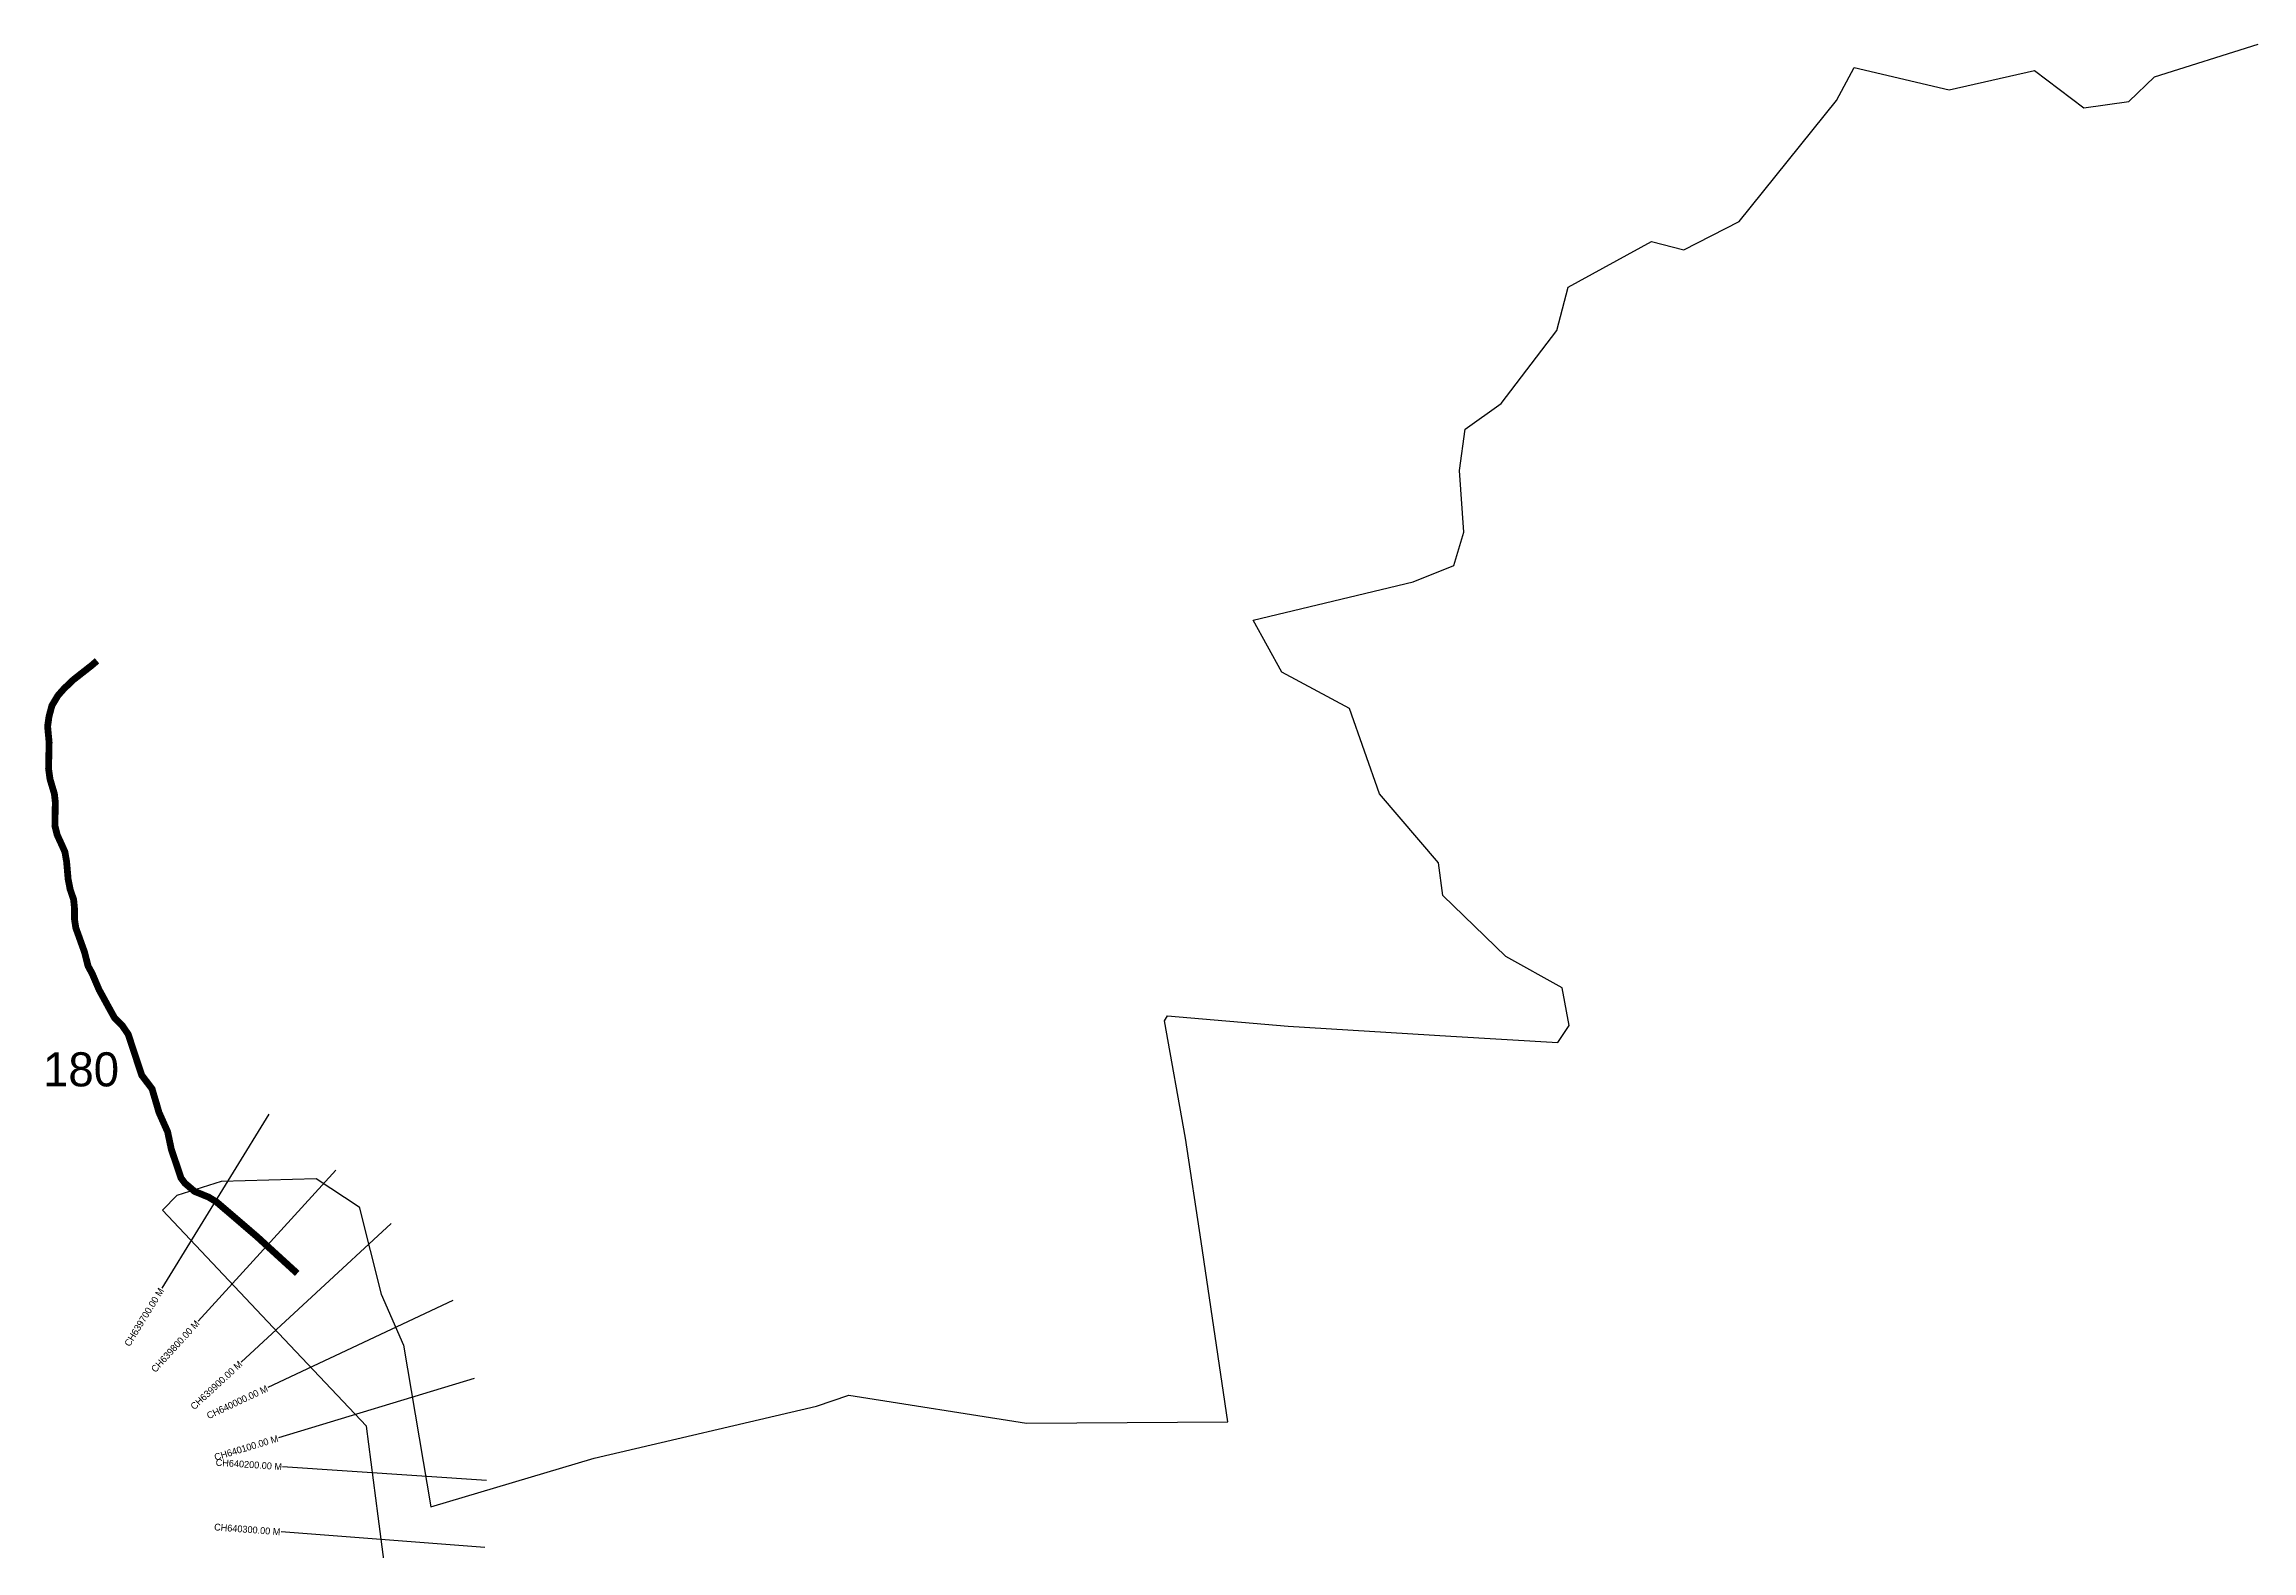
# Model space of a CAD drawing. Header units: metres. Extents: x 328432 to 333715, y 1800923 to 1805912.
# Drawn here: x 328432 to 331673, y 1803450 to 1805662 of the extents above; entities that cross this region are included whole.
import ezdxf
from ezdxf.enums import TextEntityAlignment as Align

# ---------------------------------------------------------------- set-up
doc = ezdxf.new("R2010")
doc.units = ezdxf.units.M
for name, color, linetype in [('CS', 134, 'Continuous'), ('CSMark', 6, 'Continuous'), ('UNPROTECTED', 10, 'Continuous')]:
    doc.layers.add(name, color=color, linetype=linetype)

msp = doc.modelspace()

# ---------------------------------------------------------------- linework, layer by layer
at = {"color": 6}
for points in [[(328605.6, 1803950.4), (328627.6, 1803972.3), (328692.5, 1803993), (328831.6, 1803996.8), (328894.3, 1803955.4), (328926.6, 1803827.2), (328959.8, 1803752.5), (328999.7, 1803514.9), (329239.6, 1803586.2), (329566, 1803662.6), (329613.3, 1803678.8), (329873.8, 1803637.8), (330169.3, 1803639.9), (330130.6, 1803904.4), (330107.3, 1804056.1), (330076.4, 1804228.4), (330080.9, 1804235.6), (330258.1, 1804220.6), (330497, 1804205.9), (330653.7, 1804196.7), (330670.6, 1804221.4), (330660.5, 1804276.7), (330577.5, 1804322.9), (330485.2, 1804412.4), (330478.7, 1804460.4), (330392, 1804561.6), (330348.2, 1804686.9), (330248.8, 1804739.9), (330206.5, 1804816.2), (330441.6, 1804872.4), (330501.3, 1804896.7), (330515.7, 1804945.7), (330509.7, 1805036), (330517.7, 1805096.6), (330570.7, 1805134.4), (330652.5, 1805241.7), (330668.9, 1805305.2), (330791.4, 1805372.2), (330838.7, 1805359.9), (330920.3, 1805401.4), (331062.7, 1805579.2), (331089, 1805627.5), (331228.2, 1805594.5), (331353.4, 1805623), (331425.8, 1805568.2), (331492.2, 1805577.6), (331529.6, 1805613.6), (331681.8, 1805661.7)], [(328954.7, 1803253.8), (328922.3, 1803501.2), (328905.1, 1803633.3), (328784.5, 1803761), (328605.6, 1803950.4)]]:
    msp.add_lwpolyline(points, dxfattribs=at)
at = {"layer": 'CS'}
for p, q in [((328762.1, 1804091.3), (328604.9, 1803835.7)), ((328860.3, 1804008.9), (328658, 1803787.4)), ((328941.5, 1803931), (328721.3, 1803727.2)), ((329031.9, 1803817.8), (328760.5, 1803690)), ((329063.3, 1803703.3), (328776.3, 1803616.1)), ((329081.5, 1803553.8), (328782.2, 1803573.8)), ((329078.9, 1803455.4), (328779.8, 1803478.1))]:
    msp.add_line(p, q, dxfattribs=at)
at = {"layer": 'UNPROTECTED', "const_width": 10, "flags": 128}
msp.add_lwpolyline([(328509.7, 1804756.7), (328501.5, 1804749.6), (328475.3, 1804729.1), (328461.1, 1804715.6), (328452.2, 1804705.5), (328443.5, 1804690.9), (328439.2, 1804674.7), (328439.2, 1804674.7), (328437.2, 1804660.4), (328438.4, 1804647.7), (328439.4, 1804637.2), (328439, 1804617.5), (328438.6, 1804598.3), (328440.7, 1804583.1), (328443.7, 1804573), (328447.1, 1804561.7), (328448.5, 1804549.1), (328448.2, 1804532.3), (328447.9, 1804514.6), (328451.2, 1804501.3), (328458.4, 1804485.6), (328462.6, 1804476.2), (328465.1, 1804461.7), (328467.3, 1804436.5), (328470.2, 1804421.5), (328475.4, 1804406.2), (328476.6, 1804393.9), (328476.7, 1804377), (328478.6, 1804364.7), (328485.6, 1804345.2), (328491.4, 1804329.1), (328496.6, 1804308.6), (328502.5, 1804297.9), (328512.7, 1804274), (328527.2, 1804247.5), (328535.5, 1804232.5), (328546.6, 1804221.6), (328555.5, 1804208.5), (328564.1, 1804182.4), (328571.2, 1804161.1), (328575.5, 1804148.2), (328581.7, 1804140.1), (328590.5, 1804128.5), (328593.1, 1804119.6), (328597.7, 1804104.1), (328600.6, 1804094), (328608.4, 1804076.5), (328613.4, 1804065.3), (328615.8, 1804053.8), (328618.8, 1804039.6), (328624.9, 1804021.7), (328633.1, 1803997.4), (328638.8, 1803989.9), (328652.8, 1803978), (328665.8, 1803972.7), (328673.8, 1803969.4), (328685.2, 1803962.4), (328717, 1803935.2), (328745, 1803911.1), (328783.1, 1803876.3), (328803.6, 1803857.6)], dxfattribs=at)

# ---------------------------------------------------------------- texts
at = {"insert": (328430.5, 1804182.1), "char_height": 50, "attachment_point": 1}
msp.add_mtext_dynamic_manual_height_columns('\\pxt1;180', width=70.183, gutter_width=1, heights=[0], dxfattribs=at)
at = {"layer": 'CSMark'}
for s, rotation, p in [('CH639700.00 M', 58.4122, (328604.4, 1803834.9)), ('CH639800.00 M', 47.6074, (328657.4, 1803786.6)), ('CH639900.00 M', 42.7835, (328720.6, 1803726.5)), ('CH640000.00 M', 25.2142, (328759.6, 1803689.5)), ('CH640100.00 M', 16.888, (328775.3, 1803615.8)), ('CH640200.00 M', 356.1838, (328781.2, 1803573.9)), ('CH640300.00 M', 355.6652, (328778.8, 1803478.2))]:
    msp.add_text(s, height=10, rotation=rotation, dxfattribs=at).set_placement(p, align=Align.MIDDLE_RIGHT)

doc.saveas('drawing.dxf')
